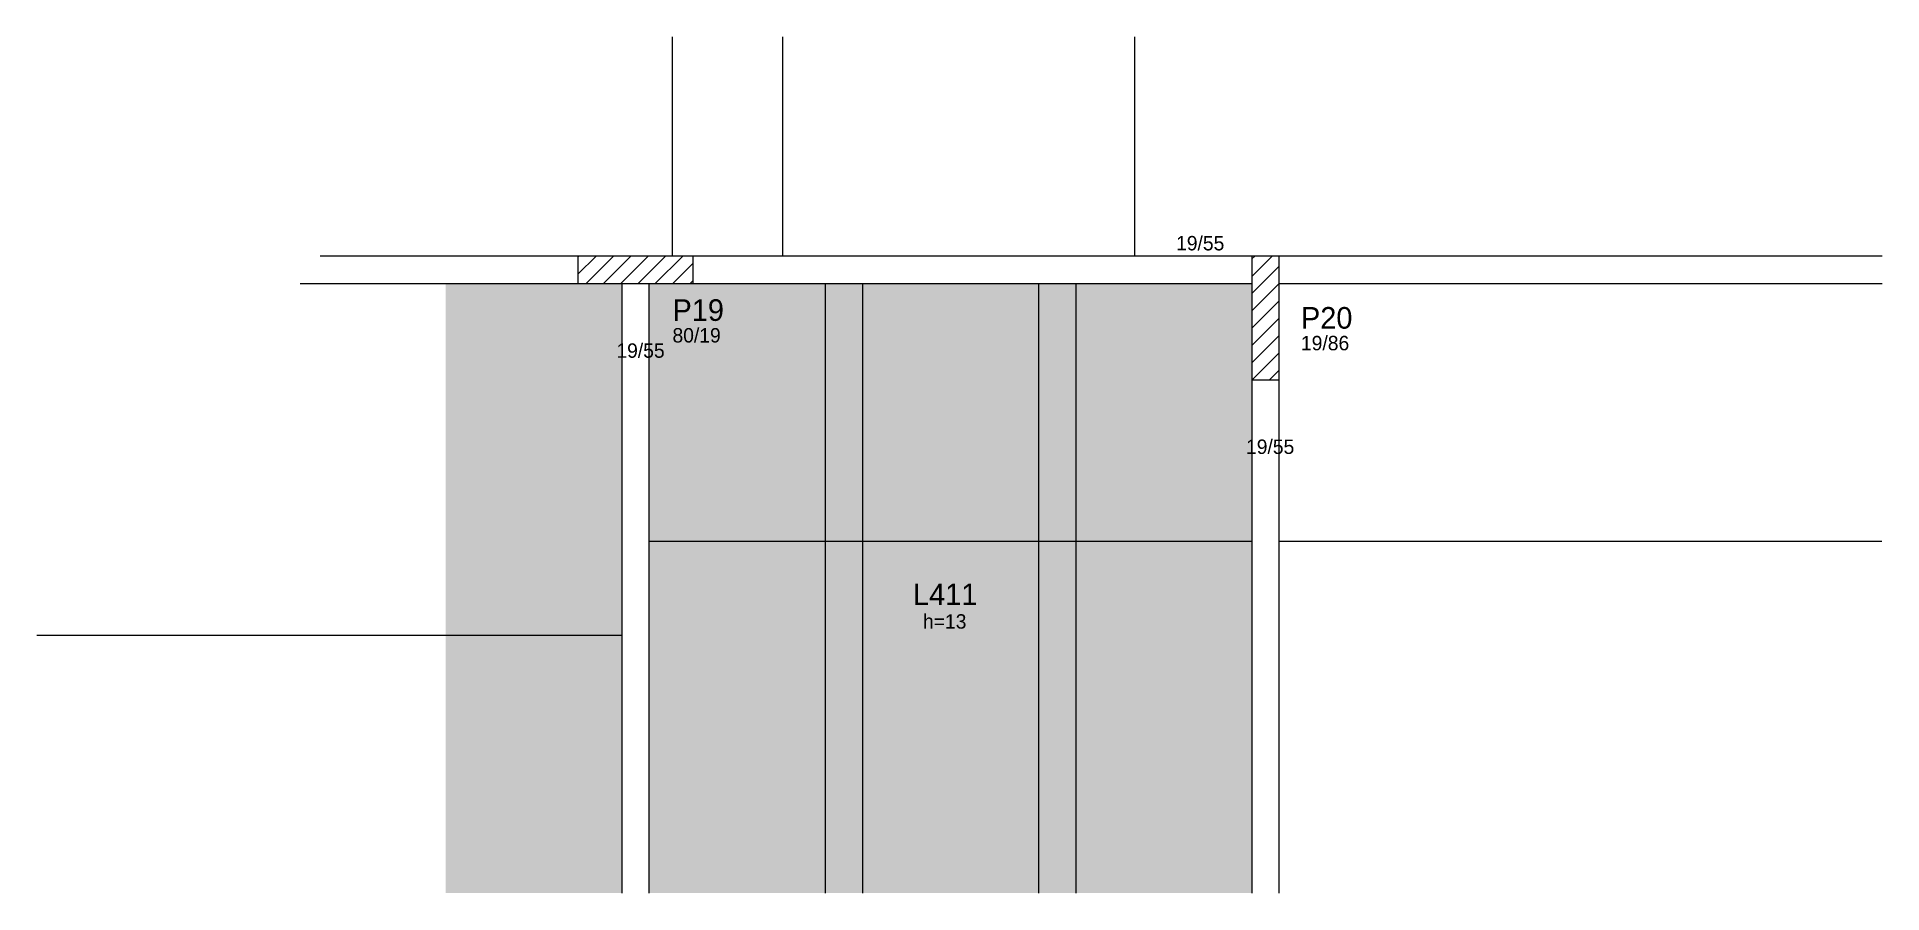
# Model space of a CAD drawing. Header units: metres. Extents: x 2443 to 3722, y 1590 to 2184.
import ezdxf

# ---------------------------------------------------------------- set-up
doc = ezdxf.new("R2010")
doc.units = ezdxf.units.M
for name, color, linetype in [('3', 7, 'Continuous'), ('4', 7, 'Continuous'), ('7', 7, 'Continuous'), ('Hachura', 7, 'Continuous'), ('Painéis', 7, 'Continuous'), ('REAPROVEITAMENTO', 7, 'Continuous')]:
    doc.layers.add(name, color=color, linetype=linetype)

msp = doc.modelspace()

# ---------------------------------------------------------------- hatches: boundary and pattern name
at = {"layer": 'Hachura'}
h = msp.add_hatch(color=7, dxfattribs=at)
h.dxf.hatch_style = 1
h.paths.add_polyline_path([(2989.5, 1590.1), (3015.5, 1590.1), (3015.5, 1590.1), (3015.5, 2013.1), (3015.5, 2013.1), (2989.5, 2013.1), (2989.5, 2013.1), (2989.5, 1590.1)])
h = msp.add_hatch(color=7, dxfattribs=at)
h.dxf.hatch_style = 1
h.paths.add_polyline_path([(3137.5, 1590.1), (3163.5, 1590.1), (3163.5, 1590.1), (3163.5, 2013.1), (3163.5, 2013.1), (3137.5, 2013.1), (3137.5, 2013.1), (3137.5, 1590.1)])
at = {"layer": 'REAPROVEITAMENTO'}
h = msp.add_hatch(color=7, dxfattribs=at)
h.dxf.hatch_style = 1
h.paths.add_polyline_path([(2848.5, 1590.1), (2726.5, 1590.1), (2726.5, 1590.1), (2726.5, 2013.1), (2726.5, 2013.1), (2848.5, 2013.1), (2848.5, 2013.1), (2848.5, 1590.1)])
h = msp.add_hatch(color=7, dxfattribs=at)
h.dxf.hatch_style = 1
h.paths.add_polyline_path([(2989.5, 1590.1), (2867.5, 1590.1), (2867.5, 1590.1), (2867.5, 2013.1), (2867.5, 2013.1), (2989.5, 2013.1), (2989.5, 2013.1), (2989.5, 1590.1)])
h = msp.add_hatch(color=7, dxfattribs=at)
h.dxf.hatch_style = 1
h.paths.add_polyline_path([(3137.5, 1590.1), (3015.5, 1590.1), (3015.5, 1590.1), (3015.5, 2013.1), (3015.5, 2013.1), (3137.5, 2013.1), (3137.5, 2013.1), (3137.5, 1590.1)])
h = msp.add_hatch(color=7, dxfattribs=at)
h.dxf.hatch_style = 1
h.paths.add_polyline_path([(3285.5, 1590.1), (3163.5, 1590.1), (3163.5, 1590.1), (3163.5, 2013.1), (3163.5, 2013.1), (3285.5, 2013.1), (3285.5, 2013.1), (3285.5, 1590.1)])

# ---------------------------------------------------------------- linework, layer by layer
at = {"layer": '3', "color": 7, "lineweight": 25}
for p, q in [((2818, 2019.4), (2830.7, 2032.1)), ((2818, 2031.4), (2818.7, 2032.1)), ((2823.8, 2013.1), (2842.8, 2032.1)), ((2835.8, 2013.1), (2854.8, 2032.1)), ((2847.8, 2013.1), (2866.8, 2032.1)), ((2859.8, 2013.1), (2878.8, 2032.1)), ((2871.8, 2013.1), (2890.8, 2032.1)), ((2883.9, 2013.1), (2898, 2027.2)), ((3285.5, 2018), (3299.6, 2032.1)), ((3285.5, 2030.1), (3287.5, 2032.1)), ((3285.5, 2006), (3304.5, 2025)), ((2895.9, 2013.1), (2898, 2015.2)), ((3285.5, 1994), (3304.5, 2013)), ((3285.5, 1982), (3304.5, 2001)), ((3285.5, 1970), (3304.5, 1989)), ((3285.5, 1957.9), (3304.5, 1976.9)), ((3285.7, 1946.1), (3304.5, 1964.9)), ((3297.7, 1946.1), (3304.5, 1952.9))]:
    msp.add_line(p, q, dxfattribs=at)
for points in [[(2818, 2032.1), (2639.5, 2032.1)], [(3285.5, 2032.1), (2898, 2032.1)], [(3722.5, 2032.1), (3304.5, 2032.1)], [(2625.5, 2013.1), (2818, 2013.1)], [(2848.5, 2013.1), (2848.5, 1590.1)], [(2867.5, 1590.1), (2867.5, 2013.1)], [(2898, 2013.1), (3285.5, 2013.1)], [(3304.5, 2013.1), (3722.5, 2013.1)], [(3285.5, 1946.1), (3285.5, 1590.1)], [(3304.5, 1590.1), (3304.5, 1946.1)]]:
    msp.add_lwpolyline(points, dxfattribs=at)
at = {"layer": '7', "color": 7, "lineweight": 25}
for points in [[(2818, 2013.1), (2898, 2013.1), (2898, 2032.1), (2818, 2032.1), (2818, 2013.1)], [(3285.5, 1946.1), (3304.5, 1946.1), (3304.5, 2032.1), (3285.5, 2032.1), (3285.5, 1946.1)]]:
    msp.add_lwpolyline(points, dxfattribs=at)
at = {"layer": 'Painéis', "color": 7, "lineweight": 25}
for p, q in [((2883.5, 2184.1), (2883.5, 2032.1)), ((2960, 2184.1), (2960, 2032.1)), ((3204, 2184.1), (3204, 2032.1)), ((2989.5, 2013.1), (2989.5, 1590.1)), ((3015.5, 2013.1), (3015.5, 1590.1)), ((3137.5, 2013.1), (3137.5, 1590.1)), ((3163.5, 2013.1), (3163.5, 1590.1)), ((3285.4, 1834.1), (2867.4, 1834.1)), ((3722.4, 1834.1), (3304.4, 1834.1)), ((2443, 1769.1), (2848.5, 1769.1))]:
    msp.add_line(p, q, dxfattribs=at)

# ---------------------------------------------------------------- texts
at = {"layer": '3', "color": 7, "lineweight": 25}
for s, p in [('19/55', (3232.9, 2036)), ('19/55', (2844.8, 1961.5)), ('80/19', (2883.7, 1972.1)), ('19/86', (3319.5, 1966.7)), ('19/55', (3281.4, 1894.8)), ('h=13', (3057.4, 1773.6))]:
    msp.add_text(s, height=10, dxfattribs=at).set_placement(p)
at = {"layer": '4', "color": 7, "lineweight": 25}
for s, p in [('P19', (2883.7, 1987.1)), ('P20', (3319.5, 1981.7)), ('L411', (3050.5, 1789.9))]:
    msp.add_text(s, height=15, dxfattribs=at).set_placement(p)

doc.saveas('drawing.dxf')
